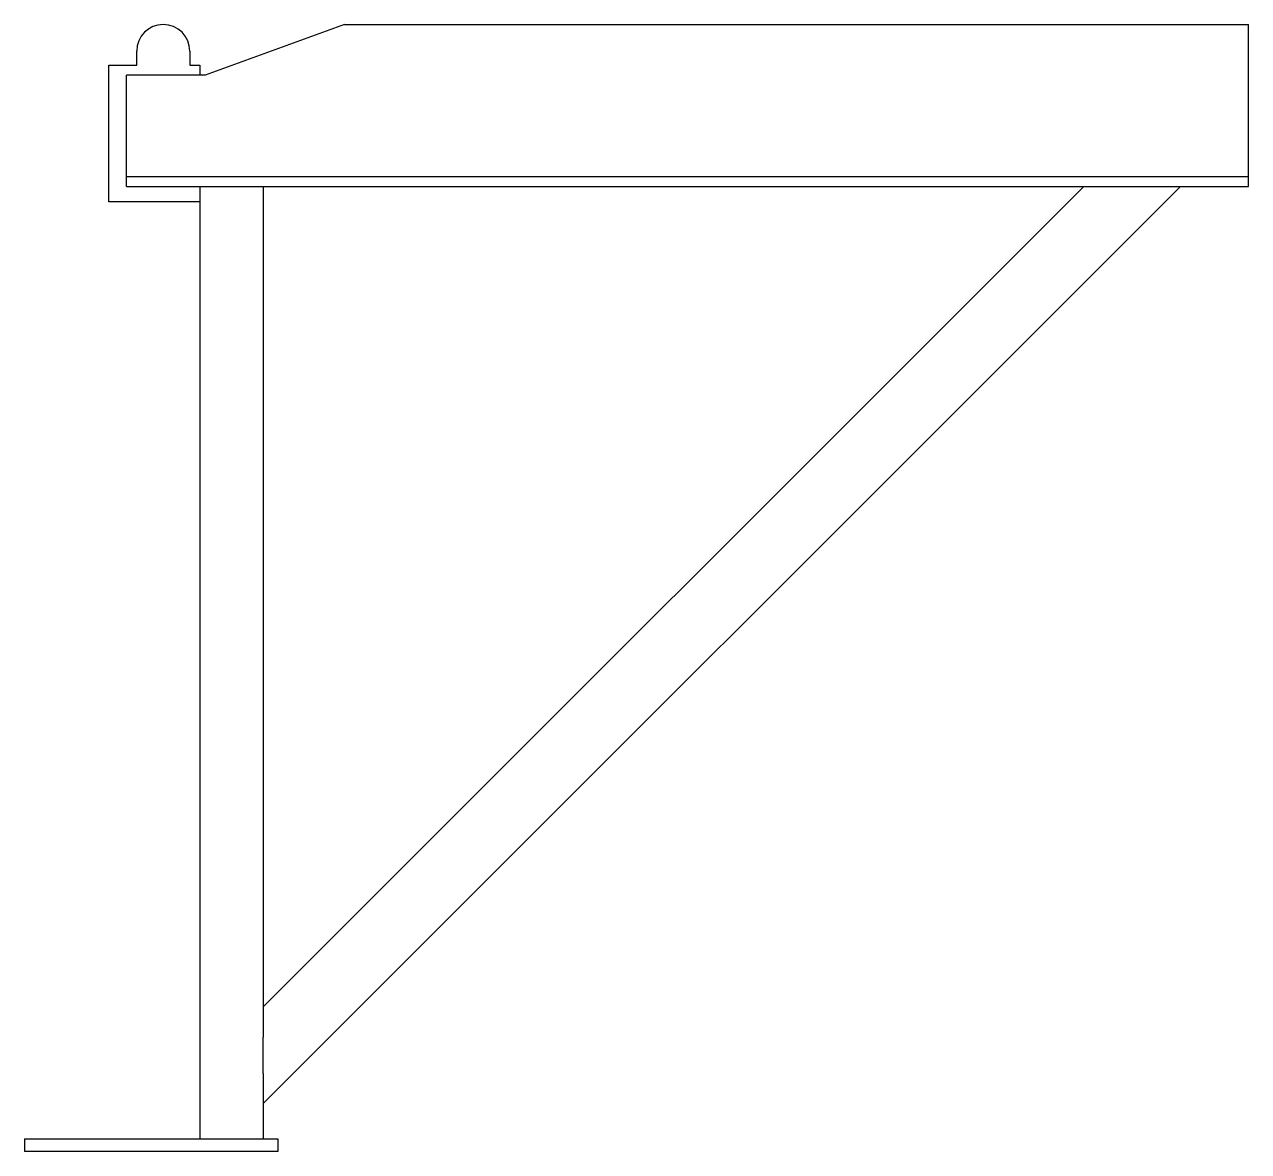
# Model space of a CAD drawing. Header units: millimetres. Extents: x -33 to 450, y -222 to 223.
import ezdxf

# ---------------------------------------------------------------- set-up
doc = ezdxf.new("R2010")
doc.units = ezdxf.units.MM
doc.layers.add('KwikScaf Matrix', color=7, linetype='Continuous')

# ---------------------------------------------------------------- blocks, each defined once
blk = doc.blocks.new('109602xz')
at = {"layer": 'KwikScaf Matrix', "color": 0, "extrusion": (0, 1, -1.83691e-16)}
for p, q in [((93, 222.5), (38, 202.5)), ((93, 222.5), (450, 222.5)), ((450, 162.5), (450, 222.5)), ((11, 206.5), (11, 212)), ((32, 212), (32, 206.5)), ((0, 152.5), (0, 206.5)), ((0, 206.5), (11, 206.5)), ((32, 206.5), (36, 206.5)), ((36, 206.5), (36, 202.5)), ((7, 162.5), (7, 202.5)), ((38, 202.5), (7, 202.5)), ((7, 162.5), (450, 162.5)), ((7, 158.5), (7, 162.5)), ((450, 158.5), (450, 162.5)), ((7, 158.5), (450, 158.5)), ((36, 158.5), (36, 152.5)), ((61, -203.59), (423.09, 158.5)), ((61, -165.41), (384.91, 158.5)), ((61, 158.5), (61, -177.29)), ((36, 152.5), (0, 152.5)), ((36, 152.5), (36, -217.5)), ((61, -191.71), (61, -177.29)), ((61, -191.71), (61, -217.5)), ((-33.3, -217.5), (66.7, -217.5)), ((-33.3, -217.5), (-33.3, -222.5)), ((66.7, -217.5), (66.7, -222.5)), ((66.7, -222.5), (-33.3, -222.5))]:
    blk.add_line(p, q, dxfattribs=at)
at = {"layer": 'KwikScaf Matrix', "color": 0}
blk.add_arc((21.5, 212), 10.5, 0, 180, dxfattribs=at)

msp = doc.modelspace()

# ---------------------------------------------------------------- block references
msp.add_blockref('109602xz', (0, 0))

doc.saveas('drawing.dxf')
